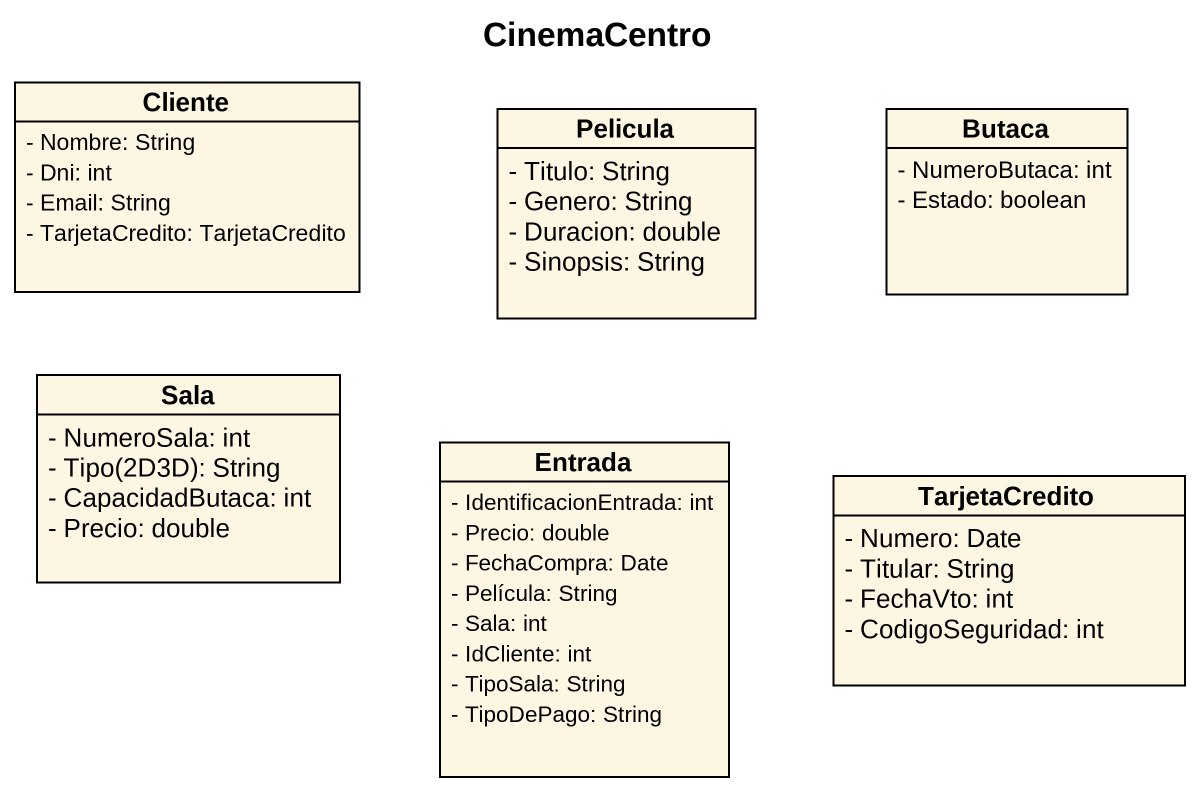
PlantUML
@startuml
title CinemaCentro
hide circle
hide empty members
skinparam classAttributeIconSize 0
class Cliente {
  - Nombre: String
  - Dni: int
  - Email: String
  - TarjetaCredito: TarjetaCredito
}
class Pelicula {
  - Titulo: String
  - Genero: String
  - Duracion: double
  - Sinopsis: String
}
class Butaca {
  - NumeroButaca: int
  - Estado: boolean
}
class Sala {
  - NumeroSala: int
  {field} - Tipo(2D3D): String
  - CapacidadButaca: int
  - Precio: double
}
class Entrada {
  - IdentificacionEntrada: int
  - Precio: double
  - FechaCompra: Date
  - Película: String
  - Sala: int
  - IdCliente: int
  - TipoSala: String
  - TipoDePago: String
}
class TarjetaCredito {
  - Numero: Date
  - Titular: String
  - FechaVto: int
  - CodigoSeguridad: int
}
@enduml
